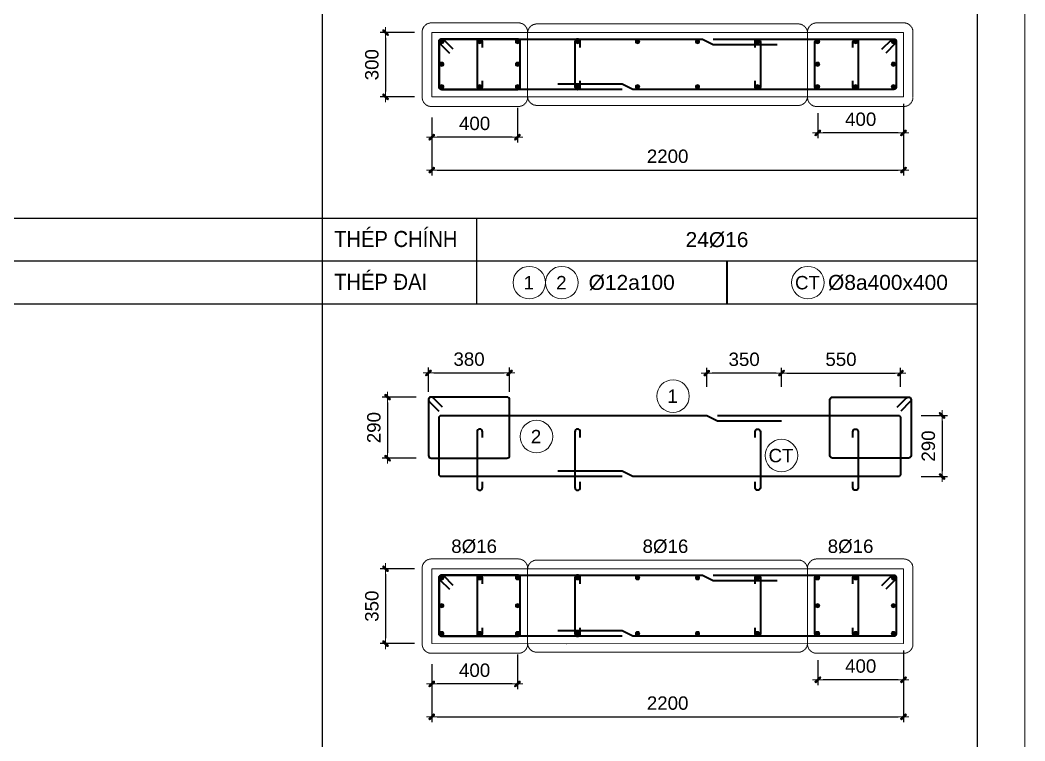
# Model space of a CAD drawing. Header units: millimetres. Extents: x -146909 to 4830753, y -683702 to -336947.
# Drawn here: x 4651639 to 4656331, y -440949 to -437585 of the extents above; entities that cross this region are included whole.
import ezdxf
from ezdxf.enums import TextEntityAlignment as Align

# ---------------------------------------------------------------- set-up
doc = ezdxf.new("R2010")
doc.units = ezdxf.units.MM
doc.header["$MEASUREMENT"] = 0
doc.linetypes.add('HIDDEN', pattern=[0.375, 0.25, -0.125])
doc.layers.get('0').update_dxf_attribs({"lineweight": 9})
doc.layers.get('Defpoints').update_dxf_attribs({"color": 10, "lineweight": 0})
for name, color, linetype, lineweight in [("'S_General_Cont_1 Thin", 1, 'Continuous', 18), ("'S_General_Text_3_Member name", 3, 'Continuous', 35), ('CDAI', 3, 'Continuous', 40), ('chunho.q', 1, 'Continuous', 13), ('CTHEP', 4, 'Continuous', 50), ('DBAO', 2, 'Continuous', 13), ('DMo', 9, 'HIDDEN', 9), ('KTH', 154, 'Continuous', 9), ('STICK', 1, 'Continuous', 9)]:
    doc.layers.add(name, color=color, linetype=linetype, lineweight=lineweight)
for name, color, linetype in [('DM', 1, 'Continuous'), ('TBL', 1, 'Continuous'), ('TX', 214, 'Continuous')]:
    doc.layers.add(name, color=color, linetype=linetype)
doc.styles.add('arial', font='arial.ttf', dxfattribs={"width": 0.85})
doc.styles.add('TTP-HelCon', font='arial.ttf')
doc.dimstyles.new('TTP-25', dxfattribs={"dimscale": 25, "dimtxt": 2.5, "dimasz": 1, "dimexe": 1, "dimexo": 1, "dimgap": 0.09, "dimtad": 0, "dimdec": 4, "dimrnd": 10, "dimzin": 9, "dimdsep": 46, "dimtxsty": 'TTP-HelCon', "dimblk": 'Stick', "dimcen": 0.09, "dimdle": 1.5, "dimclrd": 256, "dimclre": 256, "dimclrt": 1, "dimadec": 0, "dimazin": 0, "dimtfac": 1, "dimtdec": 4, "dimtmove": 0, "dimatfit": 3, "dimldrblk": 'ARCHTICK', "dimfxl": 1, "dimtvp": 1, "dimtolj": 1, "dimtzin": 0, "dimarcsym": 0})

# ---------------------------------------------------------------- blocks, each defined once
blk = doc.blocks.new('sign of slab')
at = {"layer": "'S_General_Cont_1 Thin"}
blk.add_circle((-10, 0), 475, dxfattribs=at)
at = {"layer": "'S_General_Text_3_Member name", "style": 'arial'}
blk.add_attdef('S', text='', height=250, dxfattribs=at).set_placement((-23, -1), align=Align.MIDDLE_CENTER)
blk = doc.blocks.new('Stick')
at = {"layer": 'STICK'}
h = blk.add_hatch(color=256, dxfattribs=at)
edge = h.paths.add_edge_path()
edge.add_line((0.3, 0.5), (-0.5, -0.3))
edge.add_arc((-0.4, -0.4), 0.141, 135, 315)
edge.add_line((-0.3, -0.5), (0.5, 0.3))
edge.add_arc((0.4, 0.4), 0.141, 315, 495)
blk.add_line((1, 0), (-1, 0), dxfattribs=at)
blk.add_lwpolyline([(0.3, 0.5), (-0.5, -0.3, 1), (-0.3, -0.5), (0.5, 0.3, 1), (0.3, 0.5, 1)], format="xyb", dxfattribs=at)
blk = doc.blocks.new('*D1352')
at = {"layer": 'Defpoints', "color": 0, "transparency": 16777216}
for p in [(4653961.4, -440521.8), (4653561.4, -440566.8), (4653561.4, -440683.6)]:
    blk.add_point(p, dxfattribs=at)
at = {"layer": 'KTH', "lineweight": -2, "transparency": 16777216}
for p, q in [((4653961.4, -440546.8), (4653961.4, -440708.6)), ((4653561.4, -440591.8), (4653561.4, -440708.6)), ((4653936.4, -440683.6), (4653586.4, -440683.6))]:
    blk.add_line(p, q, dxfattribs=at)
at = {"layer": 'KTH', "lineweight": -2, "transparency": 16777216, "xscale": 25, "yscale": 25, "zscale": 25, "rotation": 180}
blk.add_blockref('Stick', (4653561.4, -440683.6), dxfattribs=at)
at = {"layer": 'KTH', "lineweight": -2, "transparency": 16777216, "xscale": 25, "yscale": 25, "zscale": 25}
blk.add_blockref('Stick', (4653961.4, -440683.6), dxfattribs=at)
at = {"layer": 'KTH', "color": 1, "transparency": 16777216, "insert": (4653761.4, -440619.8), "char_height": 62.5, "attachment_point": 5, "style": 'TTP-HelCon'}
blk.add_mtext('\\A1;400', dxfattribs=at)
blk = doc.blocks.new('_ArchTick')
at = {"color": 0, "linetype": 'ByBlock', "const_width": 0.15}
blk.add_lwpolyline([(-0.5, -0.5), (0.5, 0.5)], dxfattribs=at)
blk = doc.blocks.new('*D1353')
at = {"layer": 'Defpoints', "color": 0, "transparency": 16777216}
for p in [(4655764.4, -440502.3), (4655364.4, -440547.3), (4655364.4, -440664.2)]:
    blk.add_point(p, dxfattribs=at)
at = {"layer": 'KTH', "lineweight": -2, "transparency": 16777216}
for p, q in [((4655764.4, -440527.3), (4655764.4, -440689.2)), ((4655364.4, -440572.3), (4655364.4, -440689.2)), ((4655739.4, -440664.2), (4655389.4, -440664.2))]:
    blk.add_line(p, q, dxfattribs=at)
at = {"layer": 'KTH', "lineweight": -2, "transparency": 16777216, "xscale": 25, "yscale": 25, "zscale": 25, "rotation": 180}
blk.add_blockref('Stick', (4655364.4, -440664.2), dxfattribs=at)
at = {"layer": 'KTH', "lineweight": -2, "transparency": 16777216, "xscale": 25, "yscale": 25, "zscale": 25}
blk.add_blockref('Stick', (4655764.4, -440664.2), dxfattribs=at)
at = {"layer": 'KTH', "color": 1, "transparency": 16777216, "insert": (4655564.4, -440600.3), "char_height": 62.5, "attachment_point": 5, "style": 'TTP-HelCon'}
blk.add_mtext('\\A1;400', dxfattribs=at)
blk = doc.blocks.new('*D1354')
at = {"layer": 'Defpoints', "color": 0, "transparency": 16777216}
for p in [(4655764.4, -440608.3), (4653561.4, -440630.8), (4655764.4, -440837.1)]:
    blk.add_point(p, dxfattribs=at)
at = {"layer": 'KTH', "lineweight": -2, "transparency": 16777216}
for p, q in [((4655764.4, -440633.3), (4655764.4, -440862.1)), ((4653561.4, -440655.8), (4653561.4, -440862.1)), ((4653586.4, -440837.1), (4655739.4, -440837.1))]:
    blk.add_line(p, q, dxfattribs=at)
at = {"layer": 'KTH', "lineweight": -2, "transparency": 16777216, "xscale": 25, "yscale": 25, "zscale": 25, "rotation": 180}
blk.add_blockref('Stick', (4653561.4, -440837.1), dxfattribs=at)
at = {"layer": 'KTH', "lineweight": -2, "transparency": 16777216, "xscale": 25, "yscale": 25, "zscale": 25}
blk.add_blockref('Stick', (4655764.4, -440837.1), dxfattribs=at)
at = {"layer": 'KTH', "color": 1, "transparency": 16777216, "insert": (4654662.9, -440773.3), "char_height": 62.5, "attachment_point": 5, "style": 'TTP-HelCon'}
blk.add_mtext('\\A1;2200', dxfattribs=at)
blk = doc.blocks.new('*D1355')
at = {"layer": 'Defpoints', "color": 0, "transparency": 16777216}
for p in [(4653505.6, -440145.5), (4653345.7, -440495.5), (4653505.6, -440495.5)]:
    blk.add_point(p, dxfattribs=at)
at = {"layer": 'KTH', "lineweight": -2, "transparency": 16777216}
for p, q in [((4653480.6, -440145.5), (4653320.7, -440145.5)), ((4653345.7, -440170.5), (4653345.7, -440470.5)), ((4653480.6, -440495.5), (4653320.7, -440495.5))]:
    blk.add_line(p, q, dxfattribs=at)
at = {"layer": 'KTH', "lineweight": -2, "transparency": 16777216, "xscale": 25, "yscale": 25, "zscale": 25}
for p, rotation in [((4653345.7, -440145.5), 90), ((4653345.7, -440495.5), 270)]:
    blk.add_blockref('Stick', p, dxfattribs=dict(at, rotation=rotation))
at = {"layer": 'KTH', "color": 1, "transparency": 16777216, "insert": (4653281.8, -440320.5), "char_height": 62.5, "attachment_point": 5, "rotation": 90, "style": 'TTP-HelCon'}
blk.add_mtext('\\A1;350', dxfattribs=at)
blk = doc.blocks.new('*U1338')
at = {"layer": 'CTHEP', "ltscale": 0.02, "const_width": 10}
blk.add_lwpolyline([(0, 5, -1), (0, -5, -1)], format="xyb", close=True, dxfattribs=at)
at = {"layer": 'Defpoints', "color": 1}
blk.add_circle((0, 0), 10, dxfattribs=at)
blk = doc.blocks.new('*U1339')
at = {"layer": 'CDAI', "color": 0, "linetype": 'ByBlock', "lineweight": -2, "transparency": 16777216}
blk.add_blockref('*U1338', (0, 0), dxfattribs=at)
blk = doc.blocks.new('*U1340')
at = {"layer": 'CTHEP', "ltscale": 0.02, "const_width": 10}
blk.add_lwpolyline([(0, 5, -1), (0, -5, -1)], format="xyb", close=True, dxfattribs=at)
at = {"layer": 'Defpoints', "color": 1}
blk.add_circle((0, 0), 10, dxfattribs=at)
blk = doc.blocks.new('*U1341')
at = {"layer": 'CDAI', "color": 0, "linetype": 'ByBlock', "lineweight": -2, "transparency": 16777216}
for p in [(0, 0), (177, 0), (354, 0)]:
    blk.add_blockref('*U1340', p, dxfattribs=at)
blk = doc.blocks.new('*U1342')
at = {"layer": 'CTHEP', "ltscale": 0.02, "const_width": 10}
blk.add_lwpolyline([(0, 5, -1), (0, -5, -1)], format="xyb", close=True, dxfattribs=at)
at = {"layer": 'Defpoints', "color": 1}
blk.add_circle((0, 0), 10, dxfattribs=at)
blk = doc.blocks.new('*U1343')
at = {"layer": 'CDAI', "color": 0, "linetype": 'ByBlock', "lineweight": -2, "transparency": 16777216}
blk.add_blockref('*U1342', (0, 0), dxfattribs=at)
blk = doc.blocks.new('*U1346')
at = {"layer": 'CTHEP', "ltscale": 0.02, "const_width": 10}
blk.add_lwpolyline([(0, 5, -1), (0, -5, -1)], format="xyb", close=True, dxfattribs=at)
at = {"layer": 'Defpoints', "color": 1}
blk.add_circle((0, 0), 10, dxfattribs=at)
blk = doc.blocks.new('*U1347')
at = {"layer": 'CDAI', "color": 0, "linetype": 'ByBlock', "lineweight": -2, "transparency": 16777216}
blk.add_blockref('*U1346', (0, 0), dxfattribs=at)
blk = doc.blocks.new('*U1336')
at = {"layer": 'CTHEP', "ltscale": 0.02, "const_width": 10}
blk.add_lwpolyline([(0, 5, -1), (0, -5, -1)], format="xyb", close=True, dxfattribs=at)
at = {"layer": 'Defpoints', "color": 1}
blk.add_circle((0, 0), 10, dxfattribs=at)
blk = doc.blocks.new('*U1337')
at = {"layer": 'CDAI', "color": 0, "linetype": 'ByBlock', "lineweight": -2, "transparency": 16777216}
blk.add_blockref('*U1336', (0, 0), dxfattribs=at)
blk = doc.blocks.new('*U1344')
at = {"layer": 'CTHEP', "ltscale": 0.02, "const_width": 10}
blk.add_lwpolyline([(0, 5, -1), (0, -5, -1)], format="xyb", close=True, dxfattribs=at)
at = {"layer": 'Defpoints', "color": 1}
blk.add_circle((0, 0), 10, dxfattribs=at)
blk = doc.blocks.new('*U1345')
at = {"layer": 'CDAI', "color": 0, "linetype": 'ByBlock', "lineweight": -2, "transparency": 16777216}
for p in [(0, 0), (280, 0), (560, 0), (840, 0), (1120, 0), (1400, 0)]:
    blk.add_blockref('*U1344', p, dxfattribs=at)
blk = doc.blocks.new('*D1356')
at = {"layer": 'Defpoints', "color": 0, "transparency": 16777216}
for p in [(4655749.9, -439232.3), (4655194.9, -439321.1), (4655749.9, -439321.1)]:
    blk.add_point(p, dxfattribs=at)
at = {"layer": 'KTH', "lineweight": -2, "transparency": 16777216}
for p, q in [((4655194.9, -439296.1), (4655194.9, -439207.3)), ((4655219.9, -439232.3), (4655724.9, -439232.3)), ((4655749.9, -439296.1), (4655749.9, -439207.3))]:
    blk.add_line(p, q, dxfattribs=at)
at = {"layer": 'KTH', "lineweight": -2, "transparency": 16777216, "xscale": 25, "yscale": 25, "zscale": 25, "rotation": 180}
blk.add_blockref('Stick', (4655194.9, -439232.3), dxfattribs=at)
at = {"layer": 'KTH', "lineweight": -2, "transparency": 16777216, "xscale": 25, "yscale": 25, "zscale": 25}
blk.add_blockref('Stick', (4655749.9, -439232.3), dxfattribs=at)
at = {"layer": 'KTH', "color": 1, "transparency": 16777216, "insert": (4655472.4, -439168.4), "char_height": 62.5, "attachment_point": 5, "style": 'TTP-HelCon'}
blk.add_mtext('\\A1;550', dxfattribs=at)
blk = doc.blocks.new('*D1357')
at = {"layer": 'Defpoints', "color": 0, "transparency": 16777216}
for p in [(4654845.2, -439232.3), (4654845.2, -439321.1), (4655194.9, -439321.1)]:
    blk.add_point(p, dxfattribs=at)
at = {"layer": 'KTH', "lineweight": -2, "transparency": 16777216}
for p, q in [((4654845.2, -439296.1), (4654845.2, -439207.3)), ((4655169.9, -439232.3), (4654870.2, -439232.3)), ((4655194.9, -439296.1), (4655194.9, -439207.3))]:
    blk.add_line(p, q, dxfattribs=at)
at = {"layer": 'KTH', "lineweight": -2, "transparency": 16777216, "xscale": 25, "yscale": 25, "zscale": 25, "rotation": 180}
blk.add_blockref('Stick', (4654845.2, -439232.3), dxfattribs=at)
at = {"layer": 'KTH', "lineweight": -2, "transparency": 16777216, "xscale": 25, "yscale": 25, "zscale": 25}
blk.add_blockref('Stick', (4655194.9, -439232.3), dxfattribs=at)
at = {"layer": 'KTH', "color": 1, "transparency": 16777216, "insert": (4655020.1, -439168.4), "char_height": 62.5, "attachment_point": 5, "style": 'TTP-HelCon'}
blk.add_mtext('\\A1;350', dxfattribs=at)
blk = doc.blocks.new('*D1358')
at = {"layer": 'Defpoints', "color": 0, "transparency": 16777216}
for p in [(4655821.7, -439430.1), (4655821.7, -439715.6), (4655944.4, -439715.6)]:
    blk.add_point(p, dxfattribs=at)
at = {"layer": 'KTH', "lineweight": -2, "transparency": 16777216}
for p, q in [((4655846.7, -439430.1), (4655969.4, -439430.1)), ((4655944.4, -439455.1), (4655944.4, -439690.6)), ((4655846.7, -439715.6), (4655969.4, -439715.6))]:
    blk.add_line(p, q, dxfattribs=at)
at = {"layer": 'KTH', "lineweight": -2, "transparency": 16777216, "xscale": 25, "yscale": 25, "zscale": 25}
for p, rotation in [((4655944.4, -439430.1), 90), ((4655944.4, -439715.6), 270)]:
    blk.add_blockref('Stick', p, dxfattribs=dict(at, rotation=rotation))
at = {"layer": 'KTH', "color": 1, "transparency": 16777216, "insert": (4655880.6, -439572.9), "char_height": 62.5, "attachment_point": 5, "rotation": 90, "style": 'TTP-HelCon'}
blk.add_mtext('\\A1;290', dxfattribs=at)
blk = doc.blocks.new('*D1359')
at = {"layer": 'Defpoints', "color": 0, "transparency": 16777216}
for p in [(4653513.5, -439344.2), (4653355.2, -439629.7), (4653513.5, -439629.7)]:
    blk.add_point(p, dxfattribs=at)
at = {"layer": 'KTH', "lineweight": -2, "transparency": 16777216}
for p, q in [((4653488.5, -439344.2), (4653330.2, -439344.2)), ((4653355.2, -439369.2), (4653355.2, -439604.7)), ((4653488.5, -439629.7), (4653330.2, -439629.7))]:
    blk.add_line(p, q, dxfattribs=at)
at = {"layer": 'KTH', "lineweight": -2, "transparency": 16777216, "xscale": 25, "yscale": 25, "zscale": 25}
for p, rotation in [((4653355.2, -439344.2), 90), ((4653355.2, -439629.7), 270)]:
    blk.add_blockref('Stick', p, dxfattribs=dict(at, rotation=rotation))
at = {"layer": 'KTH', "color": 1, "transparency": 16777216, "insert": (4653291.3, -439486.9), "char_height": 62.5, "attachment_point": 5, "rotation": 90, "style": 'TTP-HelCon'}
blk.add_mtext('\\A1;290', dxfattribs=at)
blk = doc.blocks.new('*D1360')
at = {"layer": 'Defpoints', "color": 0, "transparency": 16777216}
for p in [(4653925, -439231.6), (4653546, -439344.2), (4653925, -439344.2)]:
    blk.add_point(p, dxfattribs=at)
at = {"layer": 'KTH', "lineweight": -2, "transparency": 16777216}
for p, q in [((4653546, -439319.2), (4653546, -439206.6)), ((4653571, -439231.6), (4653900, -439231.6)), ((4653925, -439319.2), (4653925, -439206.6))]:
    blk.add_line(p, q, dxfattribs=at)
at = {"layer": 'KTH', "lineweight": -2, "transparency": 16777216, "xscale": 25, "yscale": 25, "zscale": 25, "rotation": 180}
blk.add_blockref('Stick', (4653546, -439231.6), dxfattribs=at)
at = {"layer": 'KTH', "lineweight": -2, "transparency": 16777216, "xscale": 25, "yscale": 25, "zscale": 25}
blk.add_blockref('Stick', (4653925, -439231.6), dxfattribs=at)
at = {"layer": 'KTH', "color": 1, "transparency": 16777216, "insert": (4653735.5, -439167.7), "char_height": 62.5, "attachment_point": 5, "style": 'TTP-HelCon'}
blk.add_mtext('\\A1;380', dxfattribs=at)
blk = doc.blocks.new('*U1348')
at = {"layer": 'CTHEP', "ltscale": 0.02, "const_width": 10}
blk.add_lwpolyline([(0, 5, -1), (0, -5, -1)], format="xyb", close=True, dxfattribs=at)
at = {"layer": 'Defpoints', "color": 1}
blk.add_circle((0, 0), 10, dxfattribs=at)
blk = doc.blocks.new('*U1349')
at = {"layer": 'CDAI', "color": 0, "linetype": 'ByBlock', "lineweight": -2, "transparency": 16777216}
for p in [(0, 0), (177, 0), (354, 0)]:
    blk.add_blockref('*U1348', p, dxfattribs=at)
blk = doc.blocks.new('*U1350')
at = {"layer": 'CTHEP', "ltscale": 0.02, "const_width": 10}
blk.add_lwpolyline([(0, 5, -1), (0, -5, -1)], format="xyb", close=True, dxfattribs=at)
at = {"layer": 'Defpoints', "color": 1}
blk.add_circle((0, 0), 10, dxfattribs=at)
blk = doc.blocks.new('*U1351')
at = {"layer": 'CDAI', "color": 0, "linetype": 'ByBlock', "lineweight": -2, "transparency": 16777216}
for p in [(0, 0), (177, 0), (354, 0)]:
    blk.add_blockref('*U1350', p, dxfattribs=at)
blk = doc.blocks.new('*U1332')
at = {"layer": 'CTHEP', "ltscale": 0.02, "const_width": 10}
blk.add_lwpolyline([(0, 5, -1), (0, -5, -1)], format="xyb", close=True, dxfattribs=at)
at = {"layer": 'Defpoints', "color": 1}
blk.add_circle((0, 0), 10, dxfattribs=at)
blk = doc.blocks.new('*U1333')
at = {"layer": 'CDAI', "color": 0, "linetype": 'ByBlock', "lineweight": -2, "transparency": 16777216}
for p in [(0, 0), (177, 0), (354, 0)]:
    blk.add_blockref('*U1332', p, dxfattribs=at)
blk = doc.blocks.new('*U1334')
at = {"layer": 'CTHEP', "ltscale": 0.02, "const_width": 10}
blk.add_lwpolyline([(0, 5, -1), (0, -5, -1)], format="xyb", close=True, dxfattribs=at)
at = {"layer": 'Defpoints', "color": 1}
blk.add_circle((0, 0), 10, dxfattribs=at)
blk = doc.blocks.new('*U1335')
at = {"layer": 'CDAI', "color": 0, "linetype": 'ByBlock', "lineweight": -2, "transparency": 16777216}
for p in [(0, 0), (280, 0), (560, 0), (840, 0), (1120, 0), (1400, 0)]:
    blk.add_blockref('*U1334', p, dxfattribs=at)
blk = doc.blocks.new('*D1381')
at = {"layer": 'Defpoints', "color": 0, "transparency": 16777216}
for p in [(4653961.4, -437969.1), (4653561.4, -438014.1), (4653561.4, -438130.9)]:
    blk.add_point(p, dxfattribs=at)
at = {"layer": 'KTH', "lineweight": -2, "transparency": 16777216}
for p, q in [((4653961.4, -437994.1), (4653961.4, -438155.9)), ((4653561.4, -438039.1), (4653561.4, -438155.9)), ((4653936.4, -438130.9), (4653586.4, -438130.9))]:
    blk.add_line(p, q, dxfattribs=at)
at = {"layer": 'KTH', "lineweight": -2, "transparency": 16777216, "xscale": 25, "yscale": 25, "zscale": 25, "rotation": 180}
blk.add_blockref('Stick', (4653561.4, -438130.9), dxfattribs=at)
at = {"layer": 'KTH', "lineweight": -2, "transparency": 16777216, "xscale": 25, "yscale": 25, "zscale": 25}
blk.add_blockref('Stick', (4653961.4, -438130.9), dxfattribs=at)
at = {"layer": 'KTH', "color": 1, "transparency": 16777216, "insert": (4653761.4, -438067.1), "char_height": 62.5, "attachment_point": 5, "style": 'TTP-HelCon'}
blk.add_mtext('\\A1;400', dxfattribs=at)
blk = doc.blocks.new('*D1382')
at = {"layer": 'Defpoints', "color": 0, "transparency": 16777216}
for p in [(4655764.4, -437949.7), (4655364.4, -437994.7), (4655364.4, -438111.5)]:
    blk.add_point(p, dxfattribs=at)
at = {"layer": 'KTH', "lineweight": -2, "transparency": 16777216}
for p, q in [((4655764.4, -437974.7), (4655764.4, -438136.5)), ((4655364.4, -438019.7), (4655364.4, -438136.5)), ((4655739.4, -438111.5), (4655389.4, -438111.5))]:
    blk.add_line(p, q, dxfattribs=at)
at = {"layer": 'KTH', "lineweight": -2, "transparency": 16777216, "xscale": 25, "yscale": 25, "zscale": 25, "rotation": 180}
blk.add_blockref('Stick', (4655364.4, -438111.5), dxfattribs=at)
at = {"layer": 'KTH', "lineweight": -2, "transparency": 16777216, "xscale": 25, "yscale": 25, "zscale": 25}
blk.add_blockref('Stick', (4655764.4, -438111.5), dxfattribs=at)
at = {"layer": 'KTH', "color": 1, "transparency": 16777216, "insert": (4655564.4, -438047.7), "char_height": 62.5, "attachment_point": 5, "style": 'TTP-HelCon'}
blk.add_mtext('\\A1;400', dxfattribs=at)
blk = doc.blocks.new('*D1383')
at = {"layer": 'Defpoints', "color": 0, "transparency": 16777216}
for p in [(4655764.4, -438055.6), (4653561.4, -438078.1), (4655764.4, -438284.4)]:
    blk.add_point(p, dxfattribs=at)
at = {"layer": 'KTH', "lineweight": -2, "transparency": 16777216}
for p, q in [((4653561.4, -438103.1), (4653561.4, -438309.4)), ((4655764.4, -438080.6), (4655764.4, -438309.4)), ((4653586.4, -438284.4), (4655739.4, -438284.4))]:
    blk.add_line(p, q, dxfattribs=at)
at = {"layer": 'KTH', "lineweight": -2, "transparency": 16777216, "xscale": 25, "yscale": 25, "zscale": 25, "rotation": 180}
blk.add_blockref('Stick', (4653561.4, -438284.4), dxfattribs=at)
at = {"layer": 'KTH', "lineweight": -2, "transparency": 16777216, "xscale": 25, "yscale": 25, "zscale": 25}
blk.add_blockref('Stick', (4655764.4, -438284.4), dxfattribs=at)
at = {"layer": 'KTH', "color": 1, "transparency": 16777216, "insert": (4654662.9, -438220.6), "char_height": 62.5, "attachment_point": 5, "style": 'TTP-HelCon'}
blk.add_mtext('\\A1;2200', dxfattribs=at)
blk = doc.blocks.new('*D1384')
at = {"layer": 'Defpoints', "color": 0, "transparency": 16777216}
for p in [(4653505.6, -437642.8), (4653345.7, -437942.8), (4653505.6, -437942.8)]:
    blk.add_point(p, dxfattribs=at)
at = {"layer": 'KTH', "lineweight": -2, "transparency": 16777216}
for p, q in [((4653480.6, -437642.8), (4653320.7, -437642.8)), ((4653345.7, -437667.8), (4653345.7, -437917.8)), ((4653480.6, -437942.8), (4653320.7, -437942.8))]:
    blk.add_line(p, q, dxfattribs=at)
at = {"layer": 'KTH', "lineweight": -2, "transparency": 16777216, "xscale": 25, "yscale": 25, "zscale": 25}
for p, rotation in [((4653345.7, -437642.8), 90), ((4653345.7, -437942.8), 270)]:
    blk.add_blockref('Stick', p, dxfattribs=dict(at, rotation=rotation))
at = {"layer": 'KTH', "color": 1, "transparency": 16777216, "insert": (4653281.8, -437792.8), "char_height": 62.5, "attachment_point": 5, "rotation": 90, "style": 'TTP-HelCon'}
blk.add_mtext('\\A1;300', dxfattribs=at)
blk = doc.blocks.new('*U1367')
at = {"layer": 'CTHEP', "ltscale": 0.02, "const_width": 10}
blk.add_lwpolyline([(0, 5, -1), (0, -5, -1)], format="xyb", close=True, dxfattribs=at)
at = {"layer": 'Defpoints', "color": 1}
blk.add_circle((0, 0), 10, dxfattribs=at)
blk = doc.blocks.new('*U1368')
at = {"layer": 'CDAI', "color": 0, "linetype": 'ByBlock', "lineweight": -2, "transparency": 16777216}
blk.add_blockref('*U1367', (0, 0), dxfattribs=at)
blk = doc.blocks.new('*U1369')
at = {"layer": 'CTHEP', "ltscale": 0.02, "const_width": 10}
blk.add_lwpolyline([(0, 5, -1), (0, -5, -1)], format="xyb", close=True, dxfattribs=at)
at = {"layer": 'Defpoints', "color": 1}
blk.add_circle((0, 0), 10, dxfattribs=at)
blk = doc.blocks.new('*U1370')
at = {"layer": 'CDAI', "color": 0, "linetype": 'ByBlock', "lineweight": -2, "transparency": 16777216}
for p in [(0, 0), (177, 0), (354, 0)]:
    blk.add_blockref('*U1369', p, dxfattribs=at)
blk = doc.blocks.new('*U1371')
at = {"layer": 'CTHEP', "ltscale": 0.02, "const_width": 10}
blk.add_lwpolyline([(0, 5, -1), (0, -5, -1)], format="xyb", close=True, dxfattribs=at)
at = {"layer": 'Defpoints', "color": 1}
blk.add_circle((0, 0), 10, dxfattribs=at)
blk = doc.blocks.new('*U1372')
at = {"layer": 'CDAI', "color": 0, "linetype": 'ByBlock', "lineweight": -2, "transparency": 16777216}
blk.add_blockref('*U1371', (0, 0), dxfattribs=at)
blk = doc.blocks.new('*U1375')
at = {"layer": 'CTHEP', "ltscale": 0.02, "const_width": 10}
blk.add_lwpolyline([(0, 5, -1), (0, -5, -1)], format="xyb", close=True, dxfattribs=at)
at = {"layer": 'Defpoints', "color": 1}
blk.add_circle((0, 0), 10, dxfattribs=at)
blk = doc.blocks.new('*U1376')
at = {"layer": 'CDAI', "color": 0, "linetype": 'ByBlock', "lineweight": -2, "transparency": 16777216}
blk.add_blockref('*U1375', (0, 0), dxfattribs=at)
blk = doc.blocks.new('*U1365')
at = {"layer": 'CTHEP', "ltscale": 0.02, "const_width": 10}
blk.add_lwpolyline([(0, 5, -1), (0, -5, -1)], format="xyb", close=True, dxfattribs=at)
at = {"layer": 'Defpoints', "color": 1}
blk.add_circle((0, 0), 10, dxfattribs=at)
blk = doc.blocks.new('*U1366')
at = {"layer": 'CDAI', "color": 0, "linetype": 'ByBlock', "lineweight": -2, "transparency": 16777216}
blk.add_blockref('*U1365', (0, 0), dxfattribs=at)
blk = doc.blocks.new('*U1373')
at = {"layer": 'CTHEP', "ltscale": 0.02, "const_width": 10}
blk.add_lwpolyline([(0, 5, -1), (0, -5, -1)], format="xyb", close=True, dxfattribs=at)
at = {"layer": 'Defpoints', "color": 1}
blk.add_circle((0, 0), 10, dxfattribs=at)
blk = doc.blocks.new('*U1374')
at = {"layer": 'CDAI', "color": 0, "linetype": 'ByBlock', "lineweight": -2, "transparency": 16777216}
for p in [(0, 0), (280, 0), (560, 0), (840, 0), (1120, 0), (1400, 0)]:
    blk.add_blockref('*U1373', p, dxfattribs=at)
blk = doc.blocks.new('*U1377')
at = {"layer": 'CTHEP', "ltscale": 0.02, "const_width": 10}
blk.add_lwpolyline([(0, 5, -1), (0, -5, -1)], format="xyb", close=True, dxfattribs=at)
at = {"layer": 'Defpoints', "color": 1}
blk.add_circle((0, 0), 10, dxfattribs=at)
blk = doc.blocks.new('*U1378')
at = {"layer": 'CDAI', "color": 0, "linetype": 'ByBlock', "lineweight": -2, "transparency": 16777216}
for p in [(0, 0), (177, 0), (354, 0)]:
    blk.add_blockref('*U1377', p, dxfattribs=at)
blk = doc.blocks.new('*U1379')
at = {"layer": 'CTHEP', "ltscale": 0.02, "const_width": 10}
blk.add_lwpolyline([(0, 5, -1), (0, -5, -1)], format="xyb", close=True, dxfattribs=at)
at = {"layer": 'Defpoints', "color": 1}
blk.add_circle((0, 0), 10, dxfattribs=at)
blk = doc.blocks.new('*U1380')
at = {"layer": 'CDAI', "color": 0, "linetype": 'ByBlock', "lineweight": -2, "transparency": 16777216}
for p in [(0, 0), (177, 0), (354, 0)]:
    blk.add_blockref('*U1379', p, dxfattribs=at)
blk = doc.blocks.new('*U1361')
at = {"layer": 'CTHEP', "ltscale": 0.02, "const_width": 10}
blk.add_lwpolyline([(0, 5, -1), (0, -5, -1)], format="xyb", close=True, dxfattribs=at)
at = {"layer": 'Defpoints', "color": 1}
blk.add_circle((0, 0), 10, dxfattribs=at)
blk = doc.blocks.new('*U1362')
at = {"layer": 'CDAI', "color": 0, "linetype": 'ByBlock', "lineweight": -2, "transparency": 16777216}
for p in [(0, 0), (177, 0), (354, 0)]:
    blk.add_blockref('*U1361', p, dxfattribs=at)
blk = doc.blocks.new('*U1363')
at = {"layer": 'CTHEP', "ltscale": 0.02, "const_width": 10}
blk.add_lwpolyline([(0, 5, -1), (0, -5, -1)], format="xyb", close=True, dxfattribs=at)
at = {"layer": 'Defpoints', "color": 1}
blk.add_circle((0, 0), 10, dxfattribs=at)
blk = doc.blocks.new('*U1364')
at = {"layer": 'CDAI', "color": 0, "linetype": 'ByBlock', "lineweight": -2, "transparency": 16777216}
for p in [(0, 0), (280, 0), (560, 0), (840, 0), (1120, 0), (1400, 0)]:
    blk.add_blockref('*U1363', p, dxfattribs=at)

msp = doc.modelspace()

# ---------------------------------------------------------------- linework, layer by layer
at = {"layer": 'CDAI', "color": 214}
msp.add_line((4654939.83157, -438709.05331), (4654939.83157, -438909.05331), dxfattribs=at)
at = {"layer": 'CDAI'}
for points in [[(4653661.51533, -437720.77872), (4653617.19513, -437676.45852, 0.6681786379), (4653595.8563, -437685.29735), (4653595.8563, -437895.79735, 0.4142135624), (4653608.3563, -437908.29735), (4653962.3563, -437908.29735, 0.4142135624), (4653974.8563, -437895.79735), (4653974.8563, -437685.29735, 0.4142135624), (4653962.3563, -437672.79735), (4653608.3563, -437672.79735, 0.6681786379), (4653599.51746, -437694.13619), (4653643.83766, -437738.45639)], [(4653797.8563, -437712.79735), (4653797.8563, -437685.29735, 1), (4653772.8563, -437685.29735), (4653772.8563, -437895.79735, 1), (4653797.8563, -437895.79735), (4653797.8563, -437868.29735)], [(4654254.8563, -437712.79735), (4654254.8563, -437685.29735, 1), (4654229.8563, -437685.29735), (4654229.8563, -437895.79735, 1), (4654254.8563, -437895.79735), (4654254.8563, -437868.29735)], [(4655070.8563, -437712.79735), (4655070.8563, -437685.29735, -1), (4655095.8563, -437685.29735), (4655095.8563, -437895.79735, -1), (4655070.8563, -437895.79735), (4655070.8563, -437868.29735)], [(4655663.69726, -437720.77872), (4655708.01746, -437676.45852, -0.6681786379), (4655729.3563, -437685.29735), (4655729.3563, -437895.79735, -0.4142135624), (4655716.8563, -437908.29735), (4655362.8563, -437908.29735, -0.4142135624), (4655350.3563, -437895.79735), (4655350.3563, -437685.29735, -0.4142135624), (4655362.8563, -437672.79735), (4655716.8563, -437672.79735, -0.6681786379), (4655725.69513, -437694.13619), (4655681.37493, -437738.45639)], [(4655527.8563, -437712.79735), (4655527.8563, -437685.29735, -1), (4655552.8563, -437685.29735), (4655552.8563, -437895.79735, -1), (4655527.8563, -437895.79735), (4655527.8563, -437868.29735)], [(4653611.69198, -439392.17265), (4653567.37178, -439347.85245, 0.6681786379), (4653546.03294, -439356.69128), (4653546.03294, -439617.19128, 0.4142135624), (4653558.53294, -439629.69128), (4653912.53294, -439629.69128, 0.4142135624), (4653925.03294, -439617.19128), (4653925.03294, -439356.69128, 0.4142135624), (4653912.53294, -439344.19128), (4653558.53294, -439344.19128, 0.6681786379), (4653549.69411, -439365.53012), (4653594.01431, -439409.85032)], [(4655734.02062, -439392.17265), (4655778.34082, -439347.85245, -0.6681786379), (4655799.67965, -439356.69128), (4655799.67965, -439617.19128, -0.4142135624), (4655787.17965, -439629.69128), (4655433.17965, -439629.69128, -0.4142135624), (4655420.67965, -439617.19128), (4655420.67965, -439356.69128, -0.4142135624), (4655433.17965, -439344.19128), (4655787.17965, -439344.19128, -0.6681786379), (4655796.01849, -439365.53012), (4655751.69829, -439409.85032)], [(4653797.8563, -439533.86509), (4653797.8563, -439506.36509, 1), (4653772.8563, -439506.36509), (4653772.8563, -439766.86509, 1), (4653797.8563, -439766.86509), (4653797.8563, -439739.36509)], [(4654254.8563, -439533.86509), (4654254.8563, -439506.36509, 1), (4654229.8563, -439506.36509), (4654229.8563, -439766.86509, 1), (4654254.8563, -439766.86509), (4654254.8563, -439739.36509)], [(4655070.8563, -439533.86509), (4655070.8563, -439506.36509, -1), (4655095.8563, -439506.36509), (4655095.8563, -439766.86509, -1), (4655070.8563, -439766.86509), (4655070.8563, -439739.36509)], [(4655527.8563, -439533.86509), (4655527.8563, -439506.36509, -1), (4655552.8563, -439506.36509), (4655552.8563, -439766.86509, -1), (4655527.8563, -439766.86509), (4655527.8563, -439739.36509)], [(4653661.51533, -440223.46145), (4653617.19513, -440179.14125, 0.6681786379), (4653595.8563, -440187.98009), (4653595.8563, -440448.48009, 0.4142135624), (4653608.3563, -440460.98009), (4653962.3563, -440460.98009, 0.4142135624), (4653974.8563, -440448.48009), (4653974.8563, -440187.98009, 0.4142135624), (4653962.3563, -440175.48009), (4653608.3563, -440175.48009, 0.6681786379), (4653599.51746, -440196.81892), (4653643.83766, -440241.13912)], [(4653797.8563, -440215.48009), (4653797.8563, -440187.98009, 1), (4653772.8563, -440187.98009), (4653772.8563, -440448.48009, 1), (4653797.8563, -440448.48009), (4653797.8563, -440420.98009)], [(4654254.8563, -440215.48009), (4654254.8563, -440187.98009, 1), (4654229.8563, -440187.98009), (4654229.8563, -440448.48009, 1), (4654254.8563, -440448.48009), (4654254.8563, -440420.98009)], [(4655070.8563, -440215.48009), (4655070.8563, -440187.98009, -1), (4655095.8563, -440187.98009), (4655095.8563, -440448.48009, -1), (4655070.8563, -440448.48009), (4655070.8563, -440420.98009)], [(4655663.69726, -440223.46145), (4655708.01746, -440179.14125, -0.6681786379), (4655729.3563, -440187.98009), (4655729.3563, -440448.48009, -0.4142135624), (4655716.8563, -440460.98009), (4655362.8563, -440460.98009, -0.4142135624), (4655350.3563, -440448.48009), (4655350.3563, -440187.98009, -0.4142135624), (4655362.8563, -440175.48009), (4655716.8563, -440175.48009, -0.6681786379), (4655725.69513, -440196.81892), (4655681.37493, -440241.13912)], [(4655527.8563, -440215.48009), (4655527.8563, -440187.98009, -1), (4655552.8563, -440187.98009), (4655552.8563, -440448.48009, -1), (4655527.8563, -440448.48009), (4655527.8563, -440420.98009)]]:
    msp.add_lwpolyline(points, format="xyb", dxfattribs=at)
at = {"layer": 'CDAI', "ltscale": 0.02}
for points in [[(4654450.52488, -437908.29735), (4653605.8563, -437908.29735, -0.4142135624), (4653595.8563, -437898.29735), (4653595.8563, -437682.79735, -0.4142135624), (4653605.8563, -437672.79735), (4654825.18772, -437672.79735), (4654875.18772, -437697.79735), (4655174.92357, -437697.79735)], [(4654875.18772, -437672.79735), (4655719.8563, -437672.79735, -0.4142135624), (4655729.8563, -437682.79735), (4655729.8563, -437898.29735, -0.4142135624), (4655719.8563, -437908.29735), (4654500.52488, -437908.29735), (4654450.52488, -437883.29735), (4654150.78902, -437883.29735)], [(4654450.52488, -439715.63731), (4653605.8563, -439715.63731, -0.4142135624), (4653595.8563, -439705.63731), (4653595.8563, -439440.13731, -0.4142135624), (4653605.8563, -439430.13731), (4654845.18772, -439430.13731), (4654895.18772, -439455.13731), (4655194.92357, -439455.13731)], [(4654895.18772, -439430.13731), (4655739.8563, -439430.13731, -0.4142135624), (4655749.8563, -439440.13731), (4655749.8563, -439705.63731, -0.4142135624), (4655739.8563, -439715.63731), (4654500.52488, -439715.63731), (4654450.52488, -439690.63731), (4654150.78902, -439690.63731)], [(4654450.52488, -440460.98009), (4653605.8563, -440460.98009, -0.4142135624), (4653595.8563, -440450.98009), (4653595.8563, -440185.48009, -0.4142135624), (4653605.8563, -440175.48009), (4654825.18772, -440175.48009), (4654875.18772, -440200.48009), (4655174.92357, -440200.48009)], [(4654875.18772, -440175.48009), (4655719.8563, -440175.48009, -0.4142135624), (4655729.8563, -440185.48009), (4655729.8563, -440450.98009, -0.4142135624), (4655719.8563, -440460.98009), (4654500.52488, -440460.98009), (4654450.52488, -440435.98009), (4654150.78902, -440435.98009)]]:
    msp.add_lwpolyline(points, format="xyb", dxfattribs=at)
at = {"layer": 'DBAO', "color": 1}
msp.add_lwpolyline([(4656331.26887, -448761.98892), (4639581.26887, -448761.98892), (4639581.26887, -434761.98892), (4656331.26887, -434761.98892)], close=True, dxfattribs=at)
at = {"layer": 'DBAO'}
for points in [[(4654191.3563, -437943.3375), (4653561.3563, -437942.79735), (4653561.3563, -437642.79735), (4655764.3563, -437642.79735), (4655764.3563, -437942.78439), (4654191.36494, -437943.3375)], [(4654191.3563, -440496.02024), (4653561.3563, -440495.48009), (4653561.3563, -440145.48009), (4655764.3563, -440145.48009), (4655764.3563, -440495.46713), (4654191.36494, -440496.02024)]]:
    msp.add_lwpolyline(points, dxfattribs=at)
at = {"layer": 'DMo', "color": 6, "ltscale": 10}
for points in [[(4653516.57634, -437640.45589), (4653516.57634, -437944.85252, 0.4142135624), (4653559.51601, -437987.79218), (4653966.14392, -437987.79218, 0.4142135624), (4654009.08359, -437944.85252), (4654009.08359, -437640.45589, 0.4142135624), (4653966.14392, -437597.51623), (4653559.51601, -437597.51623, 0.4142135624)], [(4654009.08359, -437645.45589), (4654009.08359, -437939.85252, 0.4142135624), (4654052.02325, -437982.79218), (4655273.18934, -437982.79218, 0.4142135624), (4655316.12901, -437939.85252), (4655316.12901, -437645.45589, 0.4142135624), (4655273.18934, -437602.51623), (4654052.02325, -437602.51623, 0.4142135624)], [(4655808.63625, -437640.45589), (4655808.63625, -437944.85252, -0.4142135624), (4655765.69659, -437987.79218), (4655359.06867, -437987.79218, -0.4142135624), (4655316.12901, -437944.85252), (4655316.12901, -437640.45589, -0.4142135624), (4655359.06867, -437597.51623), (4655765.69659, -437597.51623, -0.4142135624)], [(4653516.57634, -440143.13863), (4653516.57634, -440497.53526, 0.4142135624), (4653559.51601, -440540.47492), (4653966.14392, -440540.47492, 0.4142135624), (4654009.08359, -440497.53526), (4654009.08359, -440143.13863, 0.4142135624), (4653966.14392, -440100.19896), (4653559.51601, -440100.19896, 0.4142135624)], [(4654009.08359, -440148.13863), (4654009.08359, -440492.53526, 0.4142135624), (4654052.02325, -440535.47492), (4655273.18934, -440535.47492, 0.4142135624), (4655316.12901, -440492.53526), (4655316.12901, -440148.13863, 0.4142135624), (4655273.18934, -440105.19896), (4654052.02325, -440105.19896, 0.4142135624)], [(4655808.63625, -440143.13863), (4655808.63625, -440497.53526, -0.4142135624), (4655765.69659, -440540.47492), (4655359.06867, -440540.47492, -0.4142135624), (4655316.12901, -440497.53526), (4655316.12901, -440143.13863, -0.4142135624), (4655359.06867, -440100.19896), (4655765.69659, -440100.19896, -0.4142135624)]]:
    msp.add_lwpolyline(points, format="xyb", close=True, dxfattribs=at)
at = {"layer": 'TBL'}
for p, q in [((4653048.94877, -436381.37057), (4653048.94877, -446892.10152)), ((4656109.12024, -436381.37057), (4656109.12024, -446892.10152)), ((4640785.95583, -438509.05331), (4653048.94877, -438509.05331)), ((4653048.94877, -438509.05331), (4656109.12024, -438509.05331)), ((4653770.54291, -438509.05331), (4653770.54291, -438909.05331)), ((4639785.95583, -438909.05331), (4653048.94877, -438909.05331)), ((4653048.94877, -438909.05331), (4656109.12024, -438909.05331))]:
    msp.add_line(p, q, dxfattribs=at)
at = {"layer": 'TBL', "color": 8}
for p, q in [((4640785.95583, -438709.05331), (4653048.94877, -438709.05331)), ((4653048.94877, -438709.05331), (4656109.12024, -438709.05331))]:
    msp.add_line(p, q, dxfattribs=at)

# ---------------------------------------------------------------- block references
ref = msp.add_blockref('sign of slab', (4654018.53275, -438810.14941), dxfattribs=dict(xscale=0.16, yscale=0.16, zscale=0.16))
ref.add_attrib('S', '1', dxfattribs={"layer": 'DM', "height": 62.5, "style": 'arial'}).set_placement((4654014.77873, -438810.30631), align=Align.MIDDLE_CENTER)
ref = msp.add_blockref('sign of slab', (4654170.49833, -438810.14941), dxfattribs=dict(xscale=0.16, yscale=0.16, zscale=0.16))
ref.add_attrib('S', '2', dxfattribs={"layer": 'DM', "height": 62.5, "style": 'arial'}).set_placement((4654166.74432, -438810.30631), align=Align.MIDDLE_CENTER)
ref = msp.add_blockref('sign of slab', (4655319.59369, -438810.14941), dxfattribs=dict(xscale=0.16, yscale=0.16, zscale=0.16))
ref.add_attrib('S', 'CT', dxfattribs={"layer": 'DM', "height": 62.5, "style": 'arial'}).set_placement((4655315.83968, -438810.30631), align=Align.MIDDLE_CENTER)
ref = msp.add_blockref('sign of slab', (4654689.70449, -439340.07858), dxfattribs=dict(xscale=0.16, yscale=0.16, zscale=0.16))
ref.add_attrib('S', '1', dxfattribs={"layer": 'DM', "height": 62.5, "style": 'arial'}).set_placement((4654685.95047, -439340.23547), align=Align.MIDDLE_CENTER)
ref = msp.add_blockref('sign of slab', (4654052.06464, -439528.68223), dxfattribs=dict(xscale=0.16, yscale=0.16, zscale=0.16))
ref.add_attrib('S', '2', dxfattribs={"layer": 'DM', "height": 62.5, "style": 'arial'}).set_placement((4654048.31062, -439528.83912), align=Align.MIDDLE_CENTER)
ref = msp.add_blockref('sign of slab', (4655195.98391, -439617.18606), dxfattribs=dict(xscale=0.16, yscale=0.16, zscale=0.16))
ref.add_attrib('S', 'CT', dxfattribs={"layer": 'DM', "height": 62.5, "style": 'arial'}).set_placement((4655192.22989, -439617.34295), align=Align.MIDDLE_CENTER)
at = {"layer": 'CDAI', "color": 214}
for name, p in [('*U1370', (4653608.3563, -437685.29735)), ('*U1374', (4653962.3563, -437685.29735)), ('*U1341', (4653608.3563, -440187.98009)), ('*U1345', (4653962.3563, -440187.98009))]:
    msp.add_blockref(name, p, dxfattribs=at)
at = {"layer": 'CDAI', "color": 214, "xscale": -1}
for name, p in [('*U1380', (4655717.3563, -437685.29735)), ('*U1351', (4655717.3563, -440187.98009))]:
    msp.add_blockref(name, p, dxfattribs=at)
at = {"layer": 'CDAI', "color": 214, "xscale": -1, "rotation": 180}
for name, p in [('*U1368', (4653608.3563, -437790.54735)), ('*U1366', (4655362.8563, -437790.54735)), ('*U1378', (4653608.3563, -437895.79735)), ('*U1364', (4653962.3563, -437895.79735)), ('*U1339', (4653608.3563, -440318.23009)), ('*U1337', (4655362.8563, -440318.23009)), ('*U1349', (4653608.3563, -440448.48009)), ('*U1335', (4653962.3563, -440448.48009))]:
    msp.add_blockref(name, p, dxfattribs=at)
at = {"layer": 'CDAI', "color": 214, "rotation": 180}
for name, p in [('*U1372', (4653962.3563, -437790.54735)), ('*U1376', (4655716.8563, -437790.54735)), ('*U1362', (4655717.3563, -437895.79735)), ('*U1343', (4653962.3563, -440318.23009)), ('*U1347', (4655716.8563, -440318.23009)), ('*U1333', (4655717.3563, -440448.48009))]:
    msp.add_blockref(name, p, dxfattribs=at)

# ---------------------------------------------------------------- texts
at = {"layer": 'chunho.q', "color": 1, "style": 'arial'}
for p in [(4653652.39746, -440071.97311), (4654545.83496, -440071.97311), (4655410.29946, -440071.97311)]:
    msp.add_text('8%%C16', height=62.5, dxfattribs=at).set_placement(p)
at = {"layer": 'TX', "color": 2, "style": 'arial', "width": 0.9}
for s, p in [('THÉP CHÍNH', (4653105.20756, -438606.36892)), ('THÉP ĐAI', (4653105.20756, -438806.36892))]:
    msp.add_text(s, height=75, dxfattribs=at).set_placement(p, align=Align.MIDDLE_LEFT)
at = {"layer": 'TX', "color": 2, "style": 'arial'}
for s, p in [('24%%C16', (4654893.4306, -438609.05331)), ('%%C12a100', (4654495.00956, -438809.05331)), ('%%C8a400x400', (4655691.71857, -438809.05331))]:
    msp.add_text(s, height=70, dxfattribs=at).set_placement(p, align=Align.MIDDLE_CENTER)

# ---------------------------------------------------------------- dimensions: what is measured, and where the dimension line sits
at = {"layer": 'KTH'}
for base, p1, p2, picture, middle in [((4653345.6691, -437942.79702), (4653505.57634, -437642.79735), (4653505.57634, -437942.79702), '*D1384', (4653281.80485, -437792.79719)), ((4653355.1691, -439629.69128), (4653513.49909, -439344.19128), (4653513.49909, -439629.69128), '*D1359', (4653291.34748, -439486.94128)), ((4653345.6691, -440495.47976), (4653505.57634, -440145.48009), (4653505.57634, -440495.47976), '*D1355', (4653281.80485, -440320.47992))]:
    dim = msp.add_linear_dim(base=base, p1=p1, p2=p2, angle=90, dimstyle='TTP-25', override={"dimtmove": 1}, dxfattribs=at)
    dim.commit()
    dim.dimension.update_dxf_attribs({"geometry": picture, "text_midpoint": middle})
for base, p1, p2, angle, picture, middle in [((4653561.3563, -438130.93299), (4653961.3563, -437969.12274), (4653561.3563, -438014.12274), 180, '*D1381', (4653761.3563, -438067.11137)), ((4655364.3563, -438111.4725), (4655764.3563, -437949.66225), (4655364.3563, -437994.66225), 180, '*D1382', (4655564.3563, -438047.65088)), ((4655944.43562, -439715.63731), (4655821.70815, -439430.13731), (4655821.70815, -439715.63731), 90, '*D1358', (4655880.614, -439572.88731)), ((4655364.3563, -440664.15524), (4655764.3563, -440502.34499), (4655364.3563, -440547.34499), 180, '*D1353', (4655564.3563, -440600.33361)), ((4653561.3563, -440683.61573), (4653961.3563, -440521.80548), (4653561.3563, -440566.80548), 180, '*D1352', (4653761.3563, -440619.79411))]:
    dim = msp.add_linear_dim(base=base, p1=p1, p2=p2, angle=angle, dimstyle='TTP-25', dxfattribs=at)
    dim.commit()
    dim.dimension.update_dxf_attribs({"geometry": picture, "text_midpoint": middle})
for base, p1, p2, picture, middle in [((4655764.3563, -438284.41622), (4653561.3563, -438078.06738), (4655764.3563, -438055.56738), '*D1383', (4654662.8563, -438220.5946)), ((4655749.8563, -439232.25987), (4655194.92357, -439321.05942), (4655749.8563, -439321.05942), '*D1356', (4655472.38994, -439168.43825)), ((4655764.3563, -440837.09896), (4653561.3563, -440630.75011), (4655764.3563, -440608.25011), '*D1354', (4654662.8563, -440773.27733))]:
    dim = msp.add_linear_dim(base=base, p1=p1, p2=p2, dimstyle='TTP-25', dxfattribs=at)
    dim.commit()
    dim.dimension.update_dxf_attribs({"geometry": picture, "text_midpoint": middle})
for base, p1, p2, picture, middle in [((4653925.03294, -439231.56015), (4653546.03294, -439344.19128), (4653925.03294, -439344.19128), '*D1360', (4653735.53294, -439167.69589)), ((4654845.187719, -439232.259873), (4655194.923574, -439321.059422), (4654845.187719, -439321.059422), '*D1357', (4655020.055646, -439168.395617))]:
    dim = msp.add_linear_dim(base=base, p1=p1, p2=p2, dimstyle='TTP-25', override={"dimtmove": 1}, dxfattribs=at)
    dim.commit()
    dim.dimension.update_dxf_attribs({"geometry": picture, "text_midpoint": middle})

doc.saveas('drawing.dxf')
